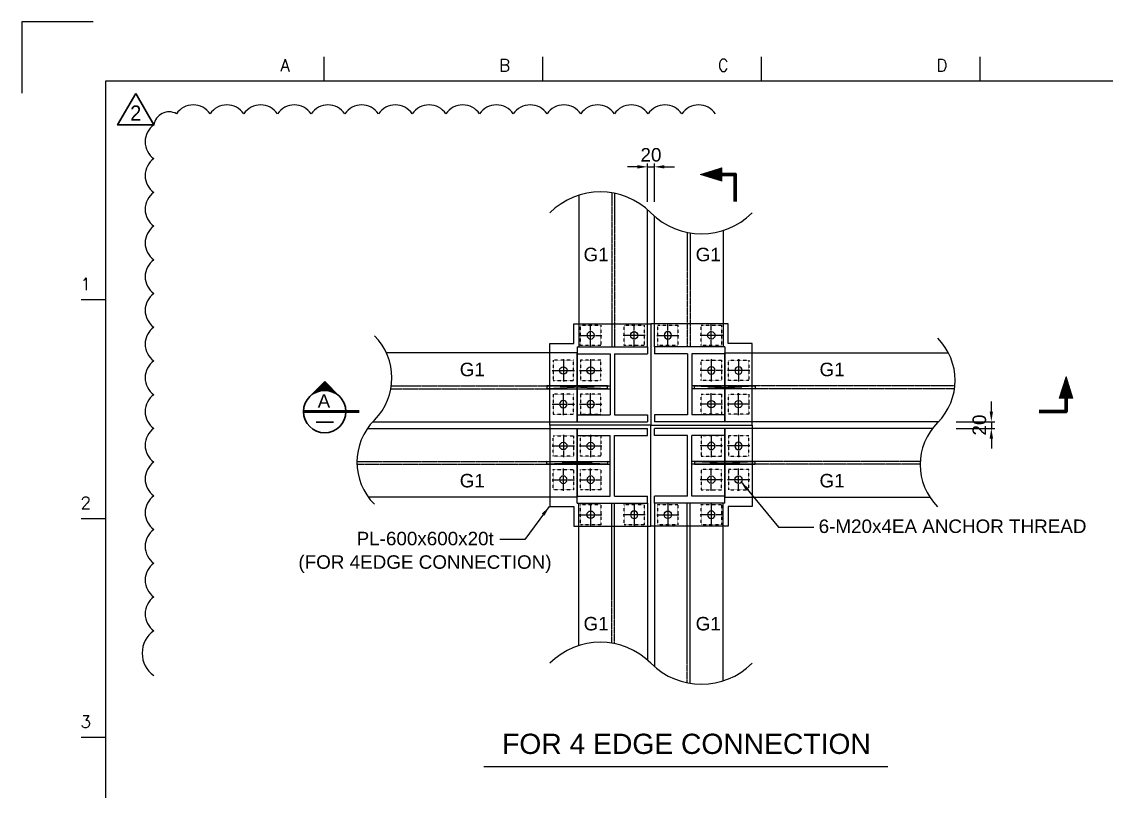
# Model space of a CAD drawing. Header units: millimetres. Extents: x 415966 to 487306, y -108951 to -17325.
# Drawn here: x 440459 to 443678, y -102824 to -100541 of the extents above; entities that cross this region are included whole.
import ezdxf
from ezdxf.enums import TextEntityAlignment as Align

# ---------------------------------------------------------------- set-up
doc = ezdxf.new("R2010")
doc.units = ezdxf.units.MM
doc.header["$LTSCALE"] = 2
for name, pattern in [('CENTER', [2, 1.25, -0.25, 0.25, -0.25]), ('CENTER1', [23.5, 20, -1.25, 1, -1.25]), ('HIDDEN', [0.375, 0.25, -0.125])]:
    doc.linetypes.add(name, pattern=pattern)
doc.layers.get('Defpoints').update_dxf_attribs({"color": 250})
for name, color, linetype in [('C_BLOCK', 7, 'Continuous'), ('C_CEN', 1, 'CENTER'), ('C_GIRDER', 2, 'Continuous'), ('C_REV', 4, 'Continuous'), ('C_TEXT_01', 2, 'Continuous'), ('CEN', 1, 'CENTER1'), ('DIM-SCALE', 7, 'Continuous'), ('finish', 1, 'Continuous'), ('TAN-TIT', 30, 'Continuous'), ('TITLE', 7, 'Continuous')]:
    doc.layers.add(name, color=color, linetype=linetype)
doc.layers.add('C_MARK', color=2, linetype='Continuous', lineweight=0)
doc.styles.add('Arial', font='arial.ttf')
doc.styles.add('COM', font='COMPLEX', dxfattribs={"height": 5})
doc.styles.add('돋움', font='')
doc.styles.get('돋움').set_extended_font_data('Dotum')
doc.dimstyles.new('일반도면_0010', dxfattribs={"dimtxt": 40, "dimasz": 30, "dimexe": 10, "dimexo": 50, "dimgap": 15, "dimtad": 1, "dimdec": 0, "dimzin": 0, "dimdsep": 46, "dimtxsty": 'Arial', "dimcen": -50, "dimclrd": 7, "dimclre": 7, "dimclrt": 2, "dimadec": 8, "dimazin": 0, "dimtfac": 1, "dimtdec": 0, "dimtix": 1, "dimtmove": 2, "dimatfit": 3, "dimfxl": 1, "dimtolj": 1, "dimtzin": 0, "dimarcsym": 0})

# ---------------------------------------------------------------- blocks, each defined once
blk = doc.blocks.new('BORDER')
at = {"layer": 'TAN-TIT', "linetype": 'Continuous'}
for p, q in [((424.1, 16820), (0, 16820)), ((0, 16820), (0, 16395.9))]:
    blk.add_line(p, q, dxfattribs=at)
at = {"layer": 'TAN-TIT'}
for p, q in [((1795.5, 16468), (1795.5, 16612.2)), ((3093.4, 16468), (3093.4, 16612.2)), ((4391.2, 16468), (4391.2, 16612.2)), ((5689.1, 16468), (5689.1, 16612.2)), ((497.7, 16468), (497.7, 352)), ((23282.3, 16468), (497.7, 16468)), ((497.7, 15170.1), (353.4, 15170.1)), ((497.7, 13872.3), (353.4, 13872.3)), ((497.7, 12574.4), (353.4, 12574.4))]:
    blk.add_line(p, q, dxfattribs=at)
at = {"layer": 'TAN-TIT', "style": 'COM'}
for s, p in [('A', (1535.9, 16525.7)), ('B', (2833.8, 16525.7)), ('C', (4131.7, 16525.7)), ('D', (5429.5, 16525.7))]:
    blk.add_text(s, height=72.1, dxfattribs=at).set_placement(p)
for s, p in [('1', (411.1, 15227.8)), ('2', (411.1, 13930)), ('3', (411.1, 12632.1))]:
    blk.add_text(s, height=72.1, dxfattribs=at).set_placement(p, align=Align.RIGHT)
blk = doc.blocks.new('MS')
at = {"layer": 'C_BLOCK', "color": 1, "linetype": 'Continuous', "lineweight": 13}
for p, q in [((-8.67, 3.56), (-7, 8.89)), ((-8.58, 3.62), (-7, 8.68)), ((-8.5, 3.69), (-7, 8.47)), ((-7, 8.89), (-5.33, 3.56)), ((-7, 8.68), (-5.42, 3.62)), ((-7, 8.47), (-5.5, 3.69)), ((-8.41, 3.75), (-7, 8.26)), ((-8.33, 3.81), (-7, 8.06)), ((-8.24, 3.87), (-7, 7.85)), ((-8.16, 3.94), (-7, 7.64)), ((-8.07, 4), (-7, 7.43)), ((-7.99, 4.06), (-7, 7.22)), ((-7.9, 4.12), (-7, 7.01)), ((-7.82, 4.19), (-7, 6.8)), ((-7.73, 4.25), (-7, 6.59)), ((-7.65, 4.31), (-7, 6.39)), ((-7.56, 4.37), (-7, 6.18)), ((-7.48, 4.43), (-7, 5.97)), ((-7.39, 4.5), (-7, 5.76)), ((-7, 8.26), (-5.59, 3.75)), ((-7, 8.06), (-5.67, 3.81)), ((-7, 7.85), (-5.76, 3.87)), ((-7, 7.64), (-5.84, 3.94)), ((-7, 7.43), (-5.93, 4)), ((-7, 7.22), (-6.01, 4.06)), ((-7, 7.01), (-6.1, 4.12)), ((-7, 6.8), (-6.18, 4.19)), ((-7, 6.59), (-6.27, 4.25)), ((-7, 6.39), (-6.35, 4.31)), ((-7, 6.18), (-6.44, 4.37)), ((-7, 5.97), (-6.52, 4.43)), ((-7, 5.76), (-6.61, 4.5)), ((-5.33, 3.56), (-8.67, 3.56)), ((-5.42, 3.62), (-8.58, 3.62)), ((-5.5, 3.69), (-8.5, 3.69)), ((-5.59, 3.75), (-8.41, 3.75)), ((-5.67, 3.81), (-8.33, 3.81)), ((-5.76, 3.87), (-8.24, 3.87)), ((-5.84, 3.94), (-8.16, 3.94)), ((-5.93, 4), (-8.07, 4)), ((-6.01, 4.06), (-7.99, 4.06)), ((-6.1, 4.12), (-7.9, 4.12)), ((-6.18, 4.19), (-7.82, 4.19)), ((-6.27, 4.25), (-7.73, 4.25)), ((-6.35, 4.31), (-7.65, 4.31)), ((-6.44, 4.37), (-7.56, 4.37)), ((-6.52, 4.43), (-7.48, 4.43)), ((-6.61, 4.5), (-7.39, 4.5)), ((-7.31, 4.56), (-7, 5.55)), ((-6.69, 4.56), (-7.31, 4.56)), ((-7.22, 4.62), (-7, 5.34)), ((-6.78, 4.62), (-7.22, 4.62)), ((-7.14, 4.68), (-7, 5.13)), ((-6.86, 4.68), (-7.14, 4.68)), ((-7.06, 4.75), (-7, 4.92)), ((-6.94, 4.75), (-7.06, 4.75)), ((-7, 5.55), (-6.69, 4.56)), ((-7, 5.34), (-6.78, 4.62)), ((-7, 5.13), (-6.86, 4.68)), ((-7, 4.92), (-6.94, 4.75))]:
    blk.add_line(p, q, dxfattribs=at)
at = {"layer": 'C_BLOCK', "color": 3, "linetype": 'Continuous', "lineweight": 70, "flags": 128}
blk.add_lwpolyline([(-7, 3.5), (-7, 0), (0, 0)], dxfattribs=at)
at = {"layer": 'C_BLOCK', "color": 1, "linetype": 'Continuous', "lineweight": 13}
blk.add_3dface([(-8.75, 3.5), (-7, 9.1), (-5.25, 3.5)], dxfattribs=at)
blk = doc.blocks.new('A$C7FD04E7D')
at = {"layer": 'C_GIRDER'}
for p, q in [((0, 222), (209, 222)), ((0, 222), (0, 201.4)), ((0, 201.4), (98, 201.4)), ((98, 201.4), (98, 20.6)), ((111, 201.4), (209, 201.4)), ((111, 201.4), (111, 20.6)), ((209, 222), (209, 201.4)), ((0, 20.6), (98, 20.6)), ((0, 20.6), (0, 0)), ((0, 0), (209, 0)), ((111, 20.6), (209, 20.6)), ((209, 20.6), (209, 0))]:
    blk.add_line(p, q, dxfattribs=at)
blk = doc.blocks.new('A$C3695130B')
at = {"layer": 'C_TEXT_01'}
blk.add_circle((0, 0), 11, dxfattribs=at)
at = {"layer": 'CEN', "ltscale": 0.5}
for p, q in [((0, -33), (0, 33)), ((33, 0), (-33, 0))]:
    blk.add_line(p, q, dxfattribs=at)
blk = doc.blocks.new('*D303')
at = {"layer": 'Defpoints', "color": 0}
for p in [(442336.8, -100971.9), (442316.8, -101125.7), (442336.8, -101125.7)]:
    blk.add_point(p, dxfattribs=at)
at = {"layer": 'DIM-SCALE', "color": 7, "lineweight": -2}
for p, q in [((442286.8, -100971.9), (442256.8, -100971.9)), ((442316.8, -101075.7), (442316.8, -100961.9)), ((442316.8, -100971.9), (442336.8, -100971.9)), ((442336.8, -101075.7), (442336.8, -100961.9)), ((442366.8, -100971.9), (442396.8, -100971.9))]:
    blk.add_line(p, q, dxfattribs=at)
at = {"layer": 'DIM-SCALE', "color": 7}
for points in [[(442286.8, -100966.9), (442286.8, -100976.9), (442316.8, -100971.9)], [(442366.8, -100966.9), (442366.8, -100976.9), (442336.8, -100971.9)]]:
    blk.add_solid(points, dxfattribs=at)
at = {"layer": 'DIM-SCALE', "color": 2, "insert": (442326.8, -100936.4), "char_height": 40, "attachment_point": 5, "style": 'Arial'}
blk.add_mtext('\\A1;20', dxfattribs=at)
blk = doc.blocks.new('*D304')
at = {"layer": 'Defpoints', "color": 0}
for p in [(443183, -101727.7), (443183, -101747.7), (443336.9, -101747.7)]:
    blk.add_point(p, dxfattribs=at)
at = {"layer": 'DIM-SCALE', "color": 7, "lineweight": -2}
for p, q in [((443336.9, -101697.7), (443336.9, -101667.7)), ((443233, -101727.7), (443346.9, -101727.7)), ((443336.9, -101727.7), (443336.9, -101747.7)), ((443233, -101747.7), (443346.9, -101747.7)), ((443336.9, -101777.7), (443336.9, -101807.7))]:
    blk.add_line(p, q, dxfattribs=at)
at = {"layer": 'DIM-SCALE', "color": 7}
for points in [[(443331.9, -101697.7), (443341.9, -101697.7), (443336.9, -101727.7)], [(443331.9, -101777.7), (443341.9, -101777.7), (443336.9, -101747.7)]]:
    blk.add_solid(points, dxfattribs=at)
at = {"layer": 'DIM-SCALE', "color": 2, "insert": (443301.5, -101737.7), "char_height": 40, "attachment_point": 5, "rotation": 90, "style": 'Arial'}
blk.add_mtext('\\A1;20', dxfattribs=at)

msp = doc.modelspace()

# ---------------------------------------------------------------- linework, layer by layer
msp.add_line((441830.6, -102750.1), (443029.6, -102750.1))
at = {"layer": 'C_BLOCK', "color": 1, "linetype": 'Continuous', "lineweight": 13}
for p, q in [((441358.5, -101608.8), (441313.6, -101653.7)), ((441370, -101635.9), (441350.7, -101616.6)), ((441372, -101636.3), (441351.5, -101615.8)), ((441374.2, -101636.8), (441352.4, -101614.9)), ((441376.5, -101637.4), (441353.2, -101614.1)), ((441379, -101638.2), (441354, -101613.3)), ((441381.7, -101639.2), (441354.9, -101612.4)), ((441384.6, -101640.5), (441355.7, -101611.6)), ((441387.8, -101642.1), (441356.5, -101610.8)), ((441391.7, -101644.3), (441357.4, -101609.9)), ((441397.3, -101648.2), (441358.2, -101609.1)), ((441402.5, -101652.7), (441358.5, -101608.8)), ((441318.4, -101649.3), (441318.2, -101649.1)), ((441319.3, -101648.5), (441319, -101648.3)), ((441320.2, -101647.8), (441319.8, -101647.4)), ((441321.2, -101647.1), (441320.7, -101646.6)), ((441322.2, -101646.4), (441321.5, -101645.8)), ((441323.1, -101645.7), (441322.3, -101644.9)), ((441324.1, -101645.1), (441323.2, -101644.1)), ((441325.2, -101644.4), (441324, -101643.3)), ((441326.2, -101643.8), (441324.8, -101642.4)), ((441327.2, -101643.2), (441325.7, -101641.6)), ((441328.3, -101642.6), (441326.5, -101640.8)), ((441329.4, -101642), (441327.4, -101639.9)), ((441330.5, -101641.4), (441328.2, -101639.1)), ((441331.6, -101640.9), (441329, -101638.3)), ((441332.8, -101640.3), (441329.9, -101637.4)), ((441333.9, -101639.8), (441330.7, -101636.6)), ((441335.1, -101639.3), (441331.5, -101635.8)), ((441336.3, -101638.9), (441332.3, -101634.9)), ((441337.5, -101638.4), (441333.2, -101634.1)), ((441338.8, -101638), (441334, -101633.3)), ((441340, -101637.6), (441334.8, -101632.4)), ((441341.3, -101637.2), (441335.7, -101631.6)), ((441342.6, -101636.9), (441336.5, -101630.8)), ((441343.9, -101636.5), (441337.3, -101629.9)), ((441345.3, -101636.2), (441338.2, -101629.1)), ((441346.7, -101635.9), (441339, -101628.3)), ((441348.1, -101635.7), (441339.9, -101627.4)), ((441349.5, -101635.5), (441340.7, -101626.6)), ((441351, -101635.3), (441341.5, -101625.8)), ((441352.5, -101635.1), (441342.4, -101624.9)), ((441354.1, -101635), (441343.2, -101624.1)), ((441355.6, -101634.9), (441344, -101623.3)), ((441357.2, -101634.8), (441344.9, -101622.4)), ((441358.9, -101634.8), (441345.7, -101621.6)), ((441360.6, -101634.9), (441346.5, -101620.8)), ((441362.3, -101634.9), (441347.3, -101619.9)), ((441364.2, -101635.1), (441348.2, -101619.1)), ((441366, -101635.3), (441349, -101618.3)), ((441368, -101635.5), (441349.8, -101617.4)), ((441313.6, -101653.7), (441312, -101655.4)), ((441314, -101653.3), (441314, -101653.3)), ((441314.9, -101652.4), (441314.9, -101652.4)), ((441315.7, -101651.6), (441315.7, -101651.6)), ((441316.6, -101650.8), (441316.5, -101650.8)), ((441317.5, -101650.1), (441317.4, -101649.9))]:
    msp.add_line(p, q, dxfattribs=at)
at = {"layer": 'C_BLOCK', "color": 3, "linetype": 'Continuous', "lineweight": 53}
msp.add_line((441460.6, -101697.7), (441295.6, -101697.7), dxfattribs=at)
at = {"layer": 'C_BLOCK', "color": 2, "linetype": 'Continuous', "lineweight": 30}
msp.add_line((441332.8, -101729.1), (441384.2, -101729.1), dxfattribs=at)
msp.add_circle((441358.5, -101697.7), 62.9, dxfattribs=at)
at = {"layer": 'C_BLOCK', "color": 1, "linetype": 'Continuous', "lineweight": 13}
msp.add_arc((441358.5, -101697.7), 62.9, 44.4366, 137.6889, dxfattribs=at)
at = {"layer": 'C_CEN', "linetype": 'Continuous'}
for centre, radius, start, end in [((442176.8, -101258.5), 212.1, 45, 135), ((442476.8, -100958.5), 212.1, 225, 315), ((441381.1, -101597.8), 176.8, 315, 45), ((443052.6, -101605.2), 176.8, 315, 45), ((441631.1, -101847.8), 176.8, 135, 225), ((443302.6, -101855.2), 176.8, 135, 225), ((442176.8, -102594.2), 212.1, 45, 135), ((442476.8, -102294.2), 212.1, 225, 315)]:
    msp.add_arc(centre, radius, start, end, dxfattribs=at)
at = {"layer": 'C_GIRDER', "linetype": 'HIDDEN'}
for p, q in [((442210.5, -101049), (442210.5, -101505.7)), ((442219, -101050.6), (442219, -101505.7)), ((442434.5, -101166.3), (442434.5, -101505.7)), ((442443, -101167.9), (442443, -101505.7)), ((441554.9, -101629.9), (442205.8, -101629.9)), ((441556.3, -101621.4), (442205.8, -101621.4)), ((443228.6, -101621.4), (442447.8, -101621.4)), ((443227.6, -101629.9), (442447.8, -101629.9)), ((441454.3, -101845.4), (442205.8, -101845.4)), ((441454.4, -101853.9), (442205.8, -101853.9)), ((443126.1, -101845.4), (442447.8, -101845.4)), ((443125.8, -101853.9), (442447.8, -101853.9)), ((442210.5, -102384.8), (442210.5, -101969.7)), ((442219, -102386.4), (442219, -101969.7)), ((442434.5, -102502.1), (442434.5, -101969.7)), ((442443, -102503.7), (442443, -101969.7))]:
    msp.add_line(p, q, dxfattribs=at)
at = {"layer": 'C_GIRDER'}
for p, q in [((442107.8, -101523.7), (442107.8, -101727.7)), ((442545.8, -101523.7), (442545.8, -101727.7)), ((442545.8, -101523.7), (442545.8, -101727.7)), ((442107.8, -101951.7), (442107.8, -101747.7)), ((442545.8, -101951.7), (442545.8, -101747.7)), ((442545.8, -101951.7), (442545.8, -101747.7)), ((442545.8, -101951.7), (442545.8, -101747.7))]:
    msp.add_line(p, q, dxfattribs=at)
for points in [[(442112.8, -101056.2), (442112.8, -101505.7), (442316.8, -101505.7), (442316.8, -101099.1)], [(442540.8, -101160.7), (442540.8, -101505.7), (442336.8, -101505.7), (442336.8, -101117.8)], [(441501.4, -101727.7), (442107.8, -101727.7), (442107.8, -101523.7), (441541.6, -101523.7)], [(443180.2, -101727.7), (442545.8, -101727.7), (442545.8, -101523.7), (443209.5, -101523.7)], [(441485.4, -101747.7), (442107.8, -101747.7), (442107.8, -101951.7), (441488.1, -101951.7)], [(443162.3, -101747.7), (442545.8, -101747.7), (442545.8, -101951.7), (443154.5, -101951.7)], [(442112.8, -102392), (442112.8, -101969.7), (442316.8, -101969.7), (442316.8, -102433.5)], [(442540.8, -102496.5), (442540.8, -101969.7), (442336.8, -101969.7), (442336.8, -102453.6)]]:
    msp.add_lwpolyline(points, dxfattribs=at)
at = {"layer": 'C_GIRDER', "color": 6}
for points in [[(442026.8, -101495.7), (442097.8, -101495.7), (442097.8, -101437.7), (442326.8, -101437.7), (442326.8, -101737.7), (442026.8, -101737.7), (442026.8, -101495.7)], [(442626.8, -101495.7), (442555.8, -101495.7), (442555.8, -101437.7), (442326.8, -101437.7), (442326.8, -101737.7), (442626.8, -101737.7), (442626.8, -101495.7)], [(442026.8, -101979.7), (442097.8, -101979.7), (442097.8, -102037.7), (442326.8, -102037.7), (442326.8, -101737.7), (442026.8, -101737.7), (442026.8, -101979.7)], [(442626.8, -101979.7), (442555.8, -101979.7), (442555.8, -102037.7), (442326.8, -102037.7), (442326.8, -101737.7), (442626.8, -101737.7), (442626.8, -101979.7)]]:
    msp.add_lwpolyline(points, dxfattribs=at)
at = {"layer": 'C_GIRDER', "linetype": 'HIDDEN', "ltscale": 0.2}
for points in [[(442117.8, -101441.7), (442177.8, -101441.7), (442177.8, -101501.7), (442117.8, -101501.7)], [(442246.8, -101441.7), (442306.8, -101441.7), (442306.8, -101501.7), (442246.8, -101501.7)], [(442346.8, -101441.7), (442406.8, -101441.7), (442406.8, -101501.7), (442346.8, -101501.7)], [(442475.8, -101441.7), (442535.8, -101441.7), (442535.8, -101501.7), (442475.8, -101501.7)], [(442036.8, -101605.7), (442096.8, -101605.7), (442096.8, -101545.7), (442036.8, -101545.7)], [(442117.8, -101605.7), (442177.8, -101605.7), (442177.8, -101545.7), (442117.8, -101545.7)], [(442535.8, -101605.7), (442475.8, -101605.7), (442475.8, -101545.7), (442535.8, -101545.7)], [(442616.8, -101605.7), (442556.8, -101605.7), (442556.8, -101545.7), (442616.8, -101545.7)], [(442036.8, -101705.7), (442096.8, -101705.7), (442096.8, -101645.7), (442036.8, -101645.7)], [(442117.8, -101705.7), (442177.8, -101705.7), (442177.8, -101645.7), (442117.8, -101645.7)], [(442535.8, -101705.7), (442475.8, -101705.7), (442475.8, -101645.7), (442535.8, -101645.7)], [(442616.8, -101705.7), (442556.8, -101705.7), (442556.8, -101645.7), (442616.8, -101645.7)], [(442036.8, -101769.7), (442096.8, -101769.7), (442096.8, -101829.7), (442036.8, -101829.7)], [(442117.8, -101769.7), (442177.8, -101769.7), (442177.8, -101829.7), (442117.8, -101829.7)], [(442535.8, -101769.7), (442475.8, -101769.7), (442475.8, -101829.7), (442535.8, -101829.7)], [(442616.8, -101769.7), (442556.8, -101769.7), (442556.8, -101829.7), (442616.8, -101829.7)], [(442036.8, -101869.7), (442096.8, -101869.7), (442096.8, -101929.7), (442036.8, -101929.7)], [(442117.8, -101869.7), (442177.8, -101869.7), (442177.8, -101929.7), (442117.8, -101929.7)], [(442535.8, -101869.7), (442475.8, -101869.7), (442475.8, -101929.7), (442535.8, -101929.7)], [(442616.8, -101869.7), (442556.8, -101869.7), (442556.8, -101929.7), (442616.8, -101929.7)], [(442117.8, -101973.7), (442177.8, -101973.7), (442177.8, -102033.7), (442117.8, -102033.7)], [(442246.8, -101973.7), (442306.8, -101973.7), (442306.8, -102033.7), (442246.8, -102033.7)], [(442346.8, -101973.7), (442406.8, -101973.7), (442406.8, -102033.7), (442346.8, -102033.7)], [(442475.8, -101973.7), (442535.8, -101973.7), (442535.8, -102033.7), (442475.8, -102033.7)]]:
    msp.add_lwpolyline(points, close=True, dxfattribs=at)
at = {"layer": 'C_REV', "lineweight": 30}
msp.add_lwpolyline([(440797.7, -100754.3), (440851.6, -100847.6), (440743.8, -100847.6)], close=True, dxfattribs=at)
at = {"layer": 'C_REV'}
msp.add_lwpolyline([(442518.3, -100814.3, 0.520567), (442418.3, -100814.3, 0.520567), (442318.3, -100814.3, 0.520567), (442218.3, -100814.3, 0.520567), (442118.3, -100814.3, 0.520567), (442018.3, -100814.3, 0.520567), (441918.3, -100814.3, 0.520567), (441818.3, -100814.3, 0.520567), (441718.3, -100814.3, 0.520567), (441618.3, -100814.3, 0.520567), (441518.3, -100814.3, 0.520567), (441418.3, -100814.3, 0.520567), (441318.3, -100814.3, 0.520567), (441218.3, -100814.3, 0.520567), (441118.3, -100814.3, 0.520567), (441018.3, -100814.3, 0.520567), (440918.3, -100814.3, 0.520567), (440851.6, -100847.6, 0.520567), (440851.6, -100947.6, 0.520567), (440851.6, -101047.6, 0.520567), (440851.6, -101147.6, 0.520567), (440851.6, -101247.6, 0.520567), (440851.6, -101347.6, 0.520567), (440851.6, -101447.6, 0.520567), (440851.6, -101547.6, 0.520567), (440851.6, -101647.6, 0.520567), (440851.6, -101747.6, 0.520567), (440851.6, -101847.6, 0.520567), (440851.6, -101947.6, 0.520567), (440851.6, -102047.6, 0.520567), (440851.6, -102147.6, 0.520567), (440851.6, -102247.6, 0.520567), (440851.6, -102347.6, 0.520567), (440851.6, -102480.9, 0.520567)], format="xyb", dxfattribs=at)
at = {"layer": 'finish'}
for p, q in [((442197.8, -101621.4), (442017.8, -101629.9)), ((442197.8, -101629.9), (442017.8, -101621.4)), ((442455.8, -101621.4), (442635.8, -101629.9)), ((442455.8, -101629.9), (442635.8, -101621.4)), ((442197.8, -101853.9), (442017.8, -101845.4)), ((442197.8, -101845.4), (442017.8, -101853.9)), ((442455.8, -101853.9), (442635.8, -101845.4)), ((442455.8, -101845.4), (442635.8, -101853.9))]:
    msp.add_line(p, q, dxfattribs=at)
for points in [[(442197.8, -101629.9), (442197.8, -101621.4), (442017.8, -101621.4), (442017.8, -101629.9)], [(442455.8, -101629.9), (442455.8, -101621.4), (442635.8, -101621.4), (442635.8, -101629.9)], [(442197.8, -101845.4), (442197.8, -101853.9), (442017.8, -101853.9), (442017.8, -101845.4)], [(442455.8, -101845.4), (442455.8, -101853.9), (442635.8, -101853.9), (442635.8, -101845.4)]]:
    msp.add_lwpolyline(points, close=True, dxfattribs=at)

# ---------------------------------------------------------------- block references
at = {"xscale": 0.5, "yscale": 0.5, "zscale": 0.5}
msp.add_blockref('BORDER', (440459.3, -108951.5), dxfattribs=at)
at = {"layer": 'C_BLOCK', "color": 7, "linetype": 'Continuous', "lineweight": 0, "xscale": -11.42857142857143, "yscale": 11.42857142857143, "zscale": 11.42857142857143, "rotation": 90}
msp.add_blockref('MS', (442576.8, -101074.4), dxfattribs=at)
at = {"layer": 'C_BLOCK', "color": 7, "linetype": 'Continuous', "lineweight": 0, "xscale": -11.42857142857143, "yscale": 11.42857142857143, "zscale": 11.42857142857143}
msp.add_blockref('MS', (443478.6, -101697.7), dxfattribs=at)
at = {"layer": 'C_GIRDER', "xscale": -1}
for name, p in [('A$C3695130B', (442147.8, -101471.7)), ('A$C3695130B', (442376.8, -101471.7)), ('A$C7FD04E7D', (442545.8, -101727.7)), ('A$C3695130B', (442066.8, -101675.7)), ('A$C3695130B', (442147.8, -101675.7)), ('A$C3695130B', (442066.8, -101899.7)), ('A$C3695130B', (442147.8, -101899.7))]:
    msp.add_blockref(name, p, dxfattribs=at)
at = {"layer": 'C_GIRDER'}
for name, p in [('A$C3695130B', (442276.8, -101471.7)), ('A$C3695130B', (442505.8, -101471.7)), ('A$C7FD04E7D', (442107.8, -101727.7)), ('A$C3695130B', (442505.8, -101675.7)), ('A$C3695130B', (442586.8, -101675.7)), ('A$C3695130B', (442505.8, -101899.7)), ('A$C3695130B', (442586.8, -101899.7))]:
    msp.add_blockref(name, p, dxfattribs=at)
at = {"layer": 'C_GIRDER', "rotation": 180}
for name, p in [('A$C3695130B', (442066.8, -101575.7)), ('A$C3695130B', (442147.8, -101575.7)), ('A$C3695130B', (442066.8, -101799.7)), ('A$C3695130B', (442147.8, -101799.7)), ('A$C7FD04E7D', (442545.8, -101747.7)), ('A$C3695130B', (442147.8, -102003.7)), ('A$C3695130B', (442376.8, -102003.7))]:
    msp.add_blockref(name, p, dxfattribs=at)
at = {"layer": 'C_GIRDER', "xscale": -1, "rotation": 180}
for name, p in [('A$C3695130B', (442505.8, -101575.7)), ('A$C3695130B', (442586.8, -101575.7)), ('A$C7FD04E7D', (442107.8, -101747.7)), ('A$C3695130B', (442505.8, -101799.7)), ('A$C3695130B', (442586.8, -101799.7)), ('A$C3695130B', (442276.8, -102003.7)), ('A$C3695130B', (442505.8, -102003.7))]:
    msp.add_blockref(name, p, dxfattribs=at)

# ---------------------------------------------------------------- texts
at = {"layer": 'C_BLOCK', "color": 2, "linetype": 'Continuous', "lineweight": 30, "style": 'Arial'}
msp.add_text('A', height=40, dxfattribs=at).set_placement((441356.3, -101666.4), align=Align.MIDDLE_CENTER)
at = {"layer": 'C_MARK', "color": 4, "style": '돋움'}
msp.add_text('2', height=45, dxfattribs=at).set_placement((440797.7, -100812.4), align=Align.MIDDLE_CENTER)
at = {"layer": 'C_TEXT_01', "style": 'Arial'}
for s, p in [('G1', (442126.7, -101251.9)), ('G1', (442459.5, -101251.9)), ('G1', (441759.3, -101592.8)), ('G1', (442827, -101592.8)), ('G1', (441759.3, -101922.6)), ('G1', (442827, -101922.6)), ('6-M20x4EA ANCHOR THREAD', (442824.4, -102057.8)), ('PL-600x600x20t', (441453.3, -102094.3)), ('(FOR 4EDGE CONNECTION)', (441280.5, -102164)), ('G1', (442126.7, -102346.8)), ('G1', (442459.5, -102346.8))]:
    msp.add_text(s, height=40, dxfattribs=at).set_placement(p)
at = {"layer": 'TITLE', "color": 3, "ltscale": 10, "style": 'Arial'}
msp.add_text('FOR 4 EDGE CONNECTION', height=60, dxfattribs=at).set_placement((442432.1, -102713.1), align=Align.CENTER)

# ---------------------------------------------------------------- dimensions: what is measured, and where the dimension line sits
at = {"layer": 'DIM-SCALE'}
dim = msp.add_linear_dim(base=(442336.8, -100971.9), p1=(442316.8, -101125.7), p2=(442336.8, -101125.7), dimstyle='일반도면_0010', dxfattribs=at)
dim.commit()
dim.dimension.update_dxf_attribs({"geometry": '*D303', "text_midpoint": (442326.8, -100936.4)})
dim = msp.add_linear_dim(base=(443336.9, -101747.7), p1=(443183, -101727.7), p2=(443183, -101747.7), angle=270, dimstyle='일반도면_0010', dxfattribs=at)
dim.commit()
dim.dimension.update_dxf_attribs({"geometry": '*D304', "text_midpoint": (443301.5, -101737.7)})

# ---------------------------------------------------------------- leaders
for points in [[(442593, -101904.7), (442705.2, -102040.8), (442810.6, -102040.8)], [(442024.9, -101979.5), (441952.1, -102077.3), (441878, -102077.3)]]:
    msp.add_leader(points, dimstyle='일반도면_0010', dxfattribs=at)

doc.saveas('drawing.dxf')
